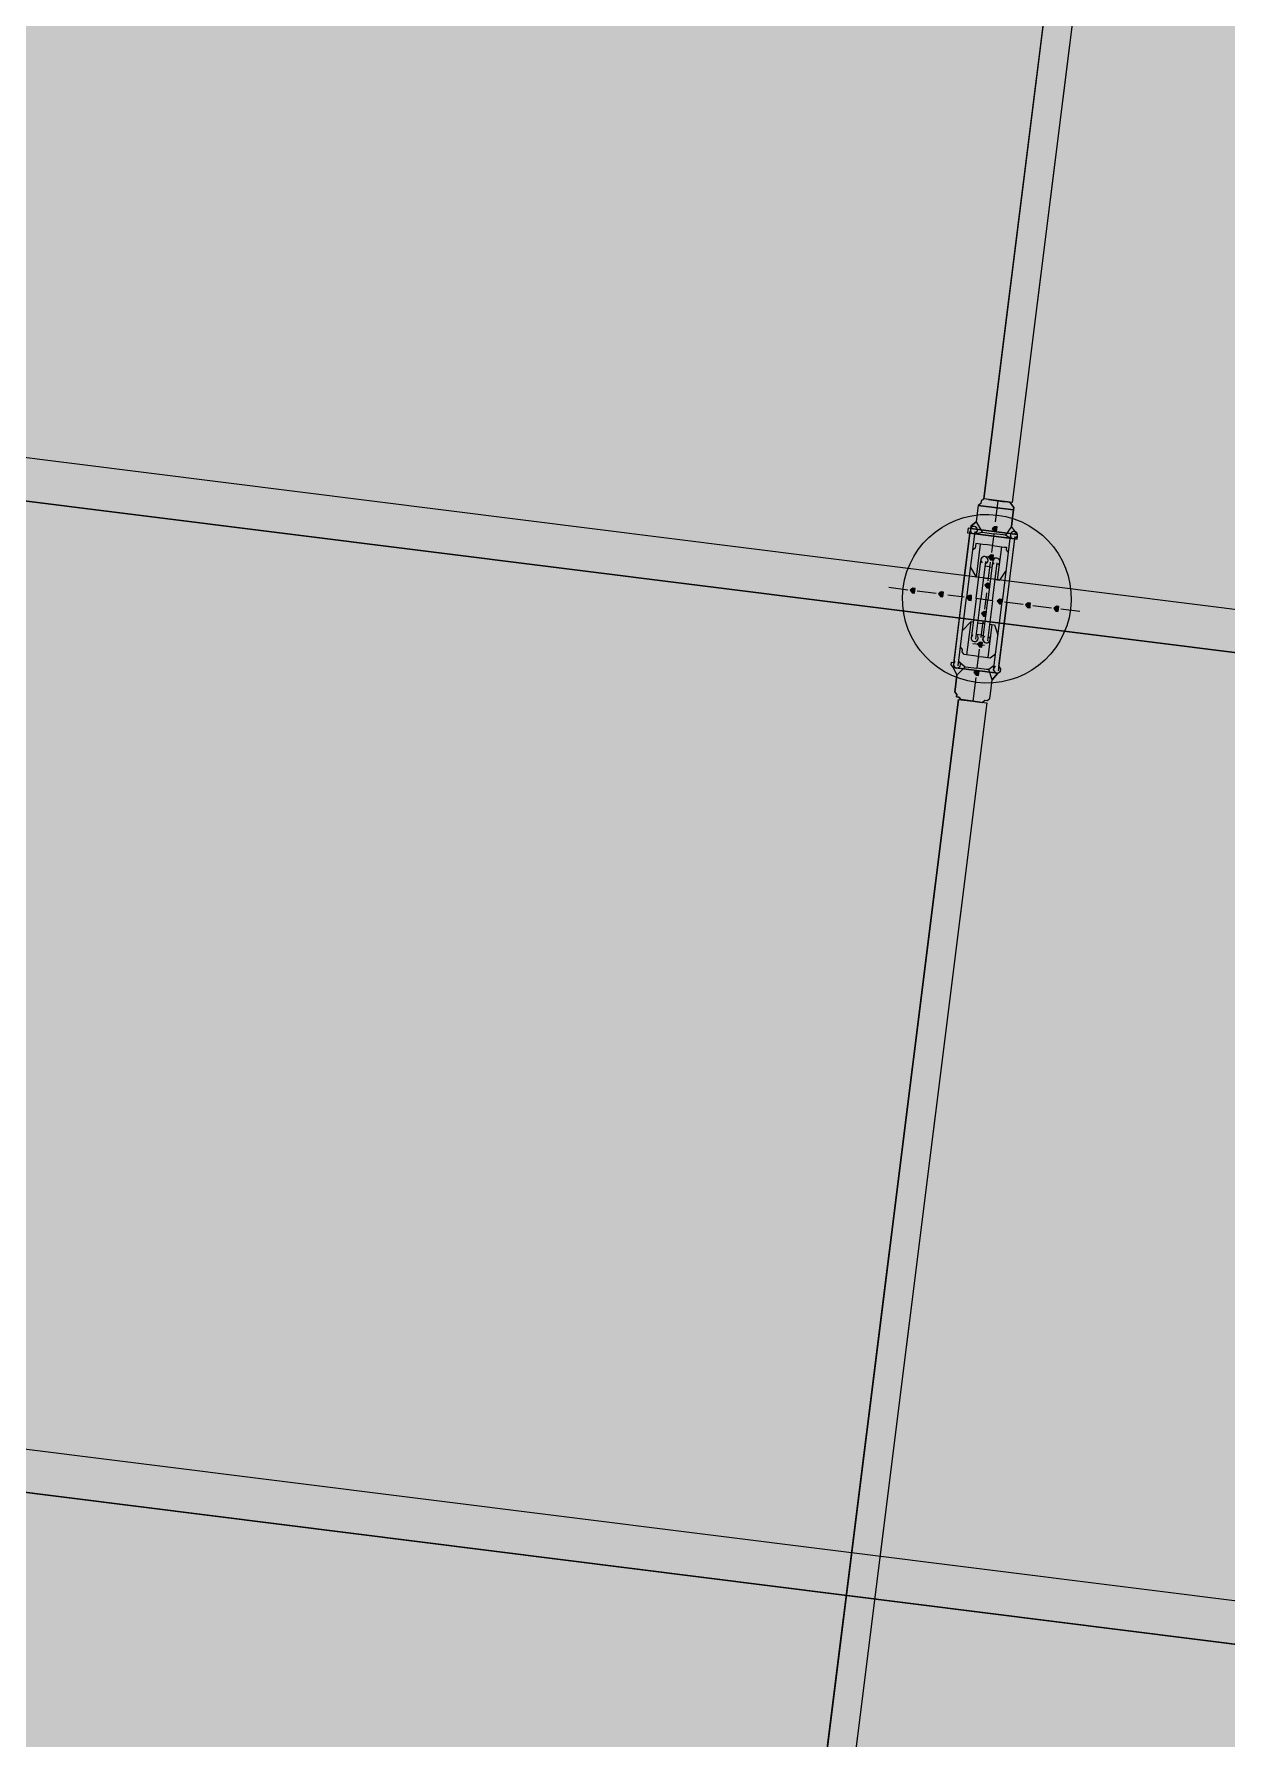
# Model space of a CAD drawing. Header units: metres. Extents: x -4 to 509425, y 7549 to 4732445.
# Drawn here: x 476010.76 to 476015.01, y 4719748.7 to 4719754.77 of the extents above; entities that cross this region are included whole.
import ezdxf

# ---------------------------------------------------------------- set-up
doc = ezdxf.new("R2010")
doc.units = ezdxf.units.M
doc.header["$LTSCALE"] = 0.01
doc.header["$MEASUREMENT"] = 0
doc.layers.get('0').update_dxf_attribs({"lineweight": 0})
doc.layers.add('_SUBESTACIÓN', color=1, linetype='Continuous')
doc.layers.add('SUBESTACION LA VID', color=253, linetype='Continuous')

# ---------------------------------------------------------------- blocks, each defined once
blk = doc.blocks.new('A$Cfff6051d')
at = {"layer": 'SUBESTACION LA VID', "transparency": 33554687}
h = blk.add_hatch(color=256, dxfattribs=at)
h.dxf.hatch_style = 2
h.paths.add_polyline_path([(476014.1931, 4719753.0082), (476014.1941, 4719753.0166), (476014.1857, 4719753.0176), (476014.1763, 4719753.0103), (476014.1836, 4719753.0008), (476014.192, 4719752.9998)])
h = blk.add_hatch(color=256, dxfattribs=at)
h.dxf.hatch_style = 2
h.paths.add_polyline_path([(476014.1804, 4719752.9074), (476014.1815, 4719752.9158), (476014.1731, 4719752.9168), (476014.1636, 4719752.9095), (476014.171, 4719752.9), (476014.1794, 4719752.899)])
h = blk.add_hatch(color=256, dxfattribs=at)
h.dxf.hatch_style = 2
h.paths.add_polyline_path([(476013.9011, 4719752.7888), (476013.9021, 4719752.7972), (476013.8937, 4719752.7983), (476013.8843, 4719752.7909), (476013.8916, 4719752.7815), (476013.9, 4719752.7804)])
h = blk.add_hatch(color=256, dxfattribs=at)
h.dxf.hatch_style = 2
h.paths.add_polyline_path([(476014.0019, 4719752.7762), (476014.0029, 4719752.7846), (476013.9945, 4719752.7856), (476013.9851, 4719752.7783), (476013.9924, 4719752.7688), (476014.0008, 4719752.7678)])
h = blk.add_hatch(color=256, dxfattribs=at)
h.dxf.hatch_style = 2
h.paths.add_polyline_path([(476014.1027, 4719752.7635), (476014.1037, 4719752.7719), (476014.0953, 4719752.773), (476014.0859, 4719752.7656), (476014.0932, 4719752.7562), (476014.1016, 4719752.7551)])
h = blk.add_hatch(color=256, dxfattribs=at)
h.dxf.hatch_style = 2
h.paths.add_polyline_path([(476014.1678, 4719752.8066), (476014.1689, 4719752.815), (476014.1605, 4719752.816), (476014.151, 4719752.8087), (476014.1583, 4719752.7992), (476014.1667, 4719752.7982)])
h = blk.add_hatch(color=256, dxfattribs=at)
h.dxf.hatch_style = 2
h.paths.add_polyline_path([(476014.1552, 4719752.7058), (476014.1562, 4719752.7142), (476014.1478, 4719752.7152), (476014.1384, 4719752.7079), (476014.1457, 4719752.6984), (476014.1541, 4719752.6974)])
h = blk.add_hatch(color=256, dxfattribs=at)
h.dxf.hatch_style = 2
h.paths.add_polyline_path([(476014.2119, 4719752.7498), (476014.2129, 4719752.7582), (476014.2045, 4719752.7593), (476014.1951, 4719752.7519), (476014.2024, 4719752.7425), (476014.2108, 4719752.7414)])
h = blk.add_hatch(color=256, dxfattribs=at)
h.dxf.hatch_style = 2
h.paths.add_polyline_path([(476014.3127, 4719752.7372), (476014.3137, 4719752.7456), (476014.3053, 4719752.7466), (476014.2959, 4719752.7393), (476014.3032, 4719752.7298), (476014.3116, 4719752.7288)])
h = blk.add_hatch(color=256, dxfattribs=at)
h.dxf.hatch_style = 2
h.paths.add_polyline_path([(476014.4135, 4719752.7246), (476014.4145, 4719752.733), (476014.4061, 4719752.734), (476014.3967, 4719752.7267), (476014.404, 4719752.7172), (476014.4124, 4719752.7162)])
h = blk.add_hatch(color=256, dxfattribs=at)
h.dxf.hatch_style = 2
h.paths.add_polyline_path([(476014.1415, 4719752.5965), (476014.1425, 4719752.6049), (476014.1341, 4719752.606), (476014.1247, 4719752.5987), (476014.132, 4719752.5892), (476014.1404, 4719752.5881)])
h = blk.add_hatch(color=256, dxfattribs=at)
h.dxf.hatch_style = 2
h.paths.add_polyline_path([(476014.1288, 4719752.4957), (476014.1299, 4719752.5041), (476014.1215, 4719752.5052), (476014.112, 4719752.4979), (476014.1194, 4719752.4884), (476014.1278, 4719752.4873)])
at = {"layer": 'SUBESTACION LA VID', "lineweight": 15}
for p, q in [((476014.7598, 4719758.0053), (476014.1469, 4719753.1163)), ((476014.8606, 4719757.9927), (476014.2477, 4719753.1037)), ((476071.4612, 4719745.6493), (475975.7142, 4719757.6531)), ((476071.4423, 4719745.4981), (475975.6953, 4719757.5019)), ((476071.0252, 4719742.1716), (475975.2782, 4719754.1753)), ((476071.0063, 4719742.0204), (475975.2593, 4719754.0241)), ((476014.1973, 4719753.11), (476014.1878, 4719753.0344)), ((476014.0691, 4719752.7677), (476014.0986, 4719753.0029)), ((476014.1154, 4719753.0008), (476014.0859, 4719752.7656)), ((476014.1143, 4719752.9924), (476014.1406, 4719752.9977)), ((476014.1206, 4719752.8381), (476014.1353, 4719752.9557)), ((476014.1406, 4719752.9977), (476014.1826, 4719752.9924)), ((476014.1826, 4719752.9924), (476014.1741, 4719752.9252)), ((476014.2162, 4719752.9882), (476014.1826, 4719752.9924)), ((476014.1962, 4719752.8286), (476014.2109, 4719752.9462)), ((476014.2414, 4719752.985), (476014.2119, 4719752.7498)), ((476014.2403, 4719752.9766), (476014.2246, 4719752.9872)), ((476014.2287, 4719752.7477), (476014.2582, 4719752.9829)), ((476014.1195, 4719752.7614), (476014.1363, 4719752.8958)), ((476014.1531, 4719752.8937), (476014.1363, 4719752.7593)), ((476014.172, 4719752.9084), (476014.1468, 4719752.9116)), ((476014.1699, 4719752.8916), (476014.1615, 4719752.8244)), ((476014.1783, 4719752.8906), (476014.1615, 4719752.7562)), ((476014.172, 4719752.9084), (476014.1888, 4719752.9063)), ((476014.1783, 4719752.754), (476014.1951, 4719752.8885)), ((476014.1458, 4719752.8349), (476014.1626, 4719752.8328)), ((476014.1678, 4719752.8748), (476014.151, 4719752.8769)), ((476014.171, 4719752.8318), (476014.1626, 4719752.8328)), ((476014.1678, 4719752.8748), (476014.1762, 4719752.8738)), ((476013.8759, 4719752.792), (476013.8087, 4719752.8004)), ((476013.9767, 4719752.7793), (476013.9095, 4719752.7877)), ((476014.0775, 4719752.7667), (476014.0187, 4719752.7741)), ((476014.0691, 4719752.7677), (476014.0385, 4719752.5241)), ((476014.0553, 4719752.522), (476014.0859, 4719752.7656)), ((476014.1562, 4719752.7824), (476014.1489, 4719752.7236)), ((476014.1195, 4719752.7614), (476014.1016, 4719752.6186)), ((476014.1184, 4719752.6165), (476014.1363, 4719752.7593)), ((476014.1783, 4719752.754), (476014.1195, 4719752.7614)), ((476014.1436, 4719752.6133), (476014.1615, 4719752.7562)), ((476014.1783, 4719752.754), (476014.1604, 4719752.6112)), ((476014.1813, 4719752.5062), (476014.2119, 4719752.7498)), ((476014.2287, 4719752.7477), (476014.1981, 4719752.5041)), ((476014.2875, 4719752.7404), (476014.2203, 4719752.7488)), ((476014.3883, 4719752.7277), (476014.3211, 4719752.7361)), ((476014.4891, 4719752.7151), (476014.4219, 4719752.7235)), ((476014.1005, 4719752.6785), (476014.0858, 4719752.5609)), ((476014.1257, 4719752.6753), (476014.1426, 4719752.6732)), ((476014.1436, 4719752.6816), (476014.1362, 4719752.6228)), ((476014.151, 4719752.6722), (476014.1426, 4719752.6732)), ((476014.1762, 4719752.669), (476014.1614, 4719752.5514)), ((476014.1331, 4719752.5976), (476014.1079, 4719752.6008)), ((476014.1373, 4719752.6312), (476014.1205, 4719752.6333)), ((476014.131, 4719752.5808), (476014.1225, 4719752.5136)), ((476014.1331, 4719752.5976), (476014.1499, 4719752.5955)), ((476014.1373, 4719752.6312), (476014.1457, 4719752.6301)), ((476014.0574, 4719752.5388), (476014.0805, 4719752.5189)), ((476014.1834, 4719752.523), (476014.1645, 4719752.5083)), ((476014.0805, 4719752.5189), (476014.1225, 4719752.5136)), ((476014.1183, 4719752.48), (476014.1078, 4719752.396)), ((476014.1561, 4719752.5094), (476014.1225, 4719752.5136)), ((476014.0574, 4719752.4023), (476013.3202, 4719746.5221)), ((476014.1582, 4719752.3897), (476013.421, 4719746.5094))]:
    blk.add_line(p, q, dxfattribs=at)
at = {"layer": 'SUBESTACION LA VID', "lineweight": 0}
blk.add_line((476014.0574, 4719752.4023), (476014.1582, 4719752.3897), dxfattribs=at)
at = {"layer": 'SUBESTACION LA VID', "lineweight": 15}
for points in [[(476014.7598, 4719758.0053), (476014.8606, 4719757.9927), (476014.2477, 4719753.1037), (476014.1469, 4719753.1163), (476014.7598, 4719758.0053)], [(476071.4423, 4719745.4981), (476071.4612, 4719745.6493), (475975.7142, 4719757.6531), (475975.6953, 4719757.5019), (476071.4423, 4719745.4981)], [(476071.0063, 4719742.0204), (476071.0252, 4719742.1716), (475975.2782, 4719754.1753), (475975.2593, 4719754.0241), (476071.0063, 4719742.0204)], [(476014.0511, 4719752.4884), (476014.0448, 4719752.438), (476014.0438, 4719752.4296), (476014.0511, 4719752.4202), (476014.05, 4719752.4118), (476014.0584, 4719752.4107), (476014.0658, 4719752.4013), (476014.0742, 4719752.4002), (476014.091, 4719752.3981), (476014.1246, 4719752.3939), (476014.133, 4719752.3928), (476014.1414, 4719752.3918), (476014.1508, 4719752.3991), (476014.1592, 4719752.3981), (476014.1687, 4719752.4054), (476014.1698, 4719752.4138), (476014.1708, 4719752.4222), (476014.1771, 4719752.4726), (476014.1971, 4719752.4957), (476014.2065, 4719752.5031), (476014.2076, 4719752.5115), (476014.2002, 4719752.5209), (476014.2571, 4719752.9745), (476014.2655, 4719752.9735), (476014.2666, 4719752.9819), (476014.2676, 4719752.9903), (476014.2592, 4719752.9913), (476014.2603, 4719752.9997), (476014.2456, 4719753.0186), (476014.2519, 4719753.069), (476014.253, 4719753.0774), (476014.254, 4719753.0859), (476014.2467, 4719753.0953), (476014.2393, 4719753.1048), (476014.2309, 4719753.1058), (476014.2225, 4719753.1069), (476014.2141, 4719753.1079), (476014.1973, 4719753.11), (476014.1805, 4719753.1121), (476014.1637, 4719753.1142), (476014.1553, 4719753.1153), (476014.1469, 4719753.1163), (476014.1375, 4719753.109), (476014.1364, 4719753.1006), (476014.127, 4719753.0932), (476014.1259, 4719753.0848), (476014.1196, 4719753.0344), (476014.1007, 4719753.0197), (476014.0996, 4719753.0113), (476014.0912, 4719753.0124), (476014.0902, 4719753.004), (476014.0891, 4719752.9956), (476014.0975, 4719752.9945), (476014.0406, 4719752.5409), (476014.0396, 4719752.5325), (476014.0312, 4719752.5336), (476014.0301, 4719752.5252), (476014.0375, 4719752.5157), (476014.0511, 4719752.4884)], [(476014.1973, 4719753.11), (476014.1805, 4719753.1121), (476014.1637, 4719753.1142), (476014.1553, 4719753.1153), (476014.1469, 4719753.1163), (476014.1375, 4719753.109), (476014.1364, 4719753.1006), (476014.127, 4719753.0932), (476014.1259, 4719753.0848), (476014.1196, 4719753.0344)], [(476014.1973, 4719753.11), (476014.2141, 4719753.1079), (476014.2225, 4719753.1069), (476014.2309, 4719753.1058), (476014.2393, 4719753.1048), (476014.2467, 4719753.0953), (476014.254, 4719753.0859), (476014.253, 4719753.0774), (476014.2519, 4719753.069), (476014.2456, 4719753.0186)], [(476014.1007, 4719753.0197), (476014.1196, 4719753.0344), (476014.1406, 4719752.9977)], [(476014.2603, 4719752.9997), (476014.2456, 4719753.0186), (476014.2246, 4719752.9872), (476014.2162, 4719752.9882)], [(476014.1773, 4719752.9504), (476014.1605, 4719752.9525), (476014.1437, 4719752.9546), (476014.1353, 4719752.9557), (476014.1269, 4719752.9567), (476014.1185, 4719752.9578), (476014.1174, 4719752.9494), (476014.1164, 4719752.941), (476014.1069, 4719752.9336)], [(476014.1773, 4719752.9504), (476014.1941, 4719752.9483), (476014.2025, 4719752.9473), (476014.2109, 4719752.9462), (476014.2193, 4719752.9451), (476014.2277, 4719752.9441), (476014.2267, 4719752.9357), (476014.234, 4719752.9262), (476014.2329, 4719752.9178)], [(476014.129, 4719752.837), (476014.1206, 4719752.8381), (476014.0996, 4719752.8748)], [(476014.1878, 4719752.8297), (476014.2046, 4719752.8275), (476014.2256, 4719752.859)], [(476014.1089, 4719752.6774), (476014.1005, 4719752.6785), (476014.0711, 4719752.648)], [(476014.1678, 4719752.67), (476014.1846, 4719752.6679), (476014.1971, 4719752.6322)], [(476014.1278, 4719752.5556), (476014.111, 4719752.5577), (476014.0942, 4719752.5598), (476014.0858, 4719752.5609), (476014.0774, 4719752.5619), (476014.0701, 4719752.5714), (476014.0711, 4719752.5798), (476014.0638, 4719752.5892)], [(476014.1278, 4719752.5556), (476014.1446, 4719752.5535), (476014.153, 4719752.5524), (476014.1614, 4719752.5514), (476014.1698, 4719752.5503), (476014.1793, 4719752.5577), (476014.1887, 4719752.565), (476014.1898, 4719752.5734)], [(476014.0375, 4719752.5157), (476014.0511, 4719752.4884), (476014.0805, 4719752.5189)], [(476014.1078, 4719752.396), (476014.091, 4719752.3981), (476014.0742, 4719752.4002), (476014.0658, 4719752.4013), (476014.0584, 4719752.4107), (476014.05, 4719752.4118), (476014.0511, 4719752.4202), (476014.0438, 4719752.4296), (476014.0448, 4719752.438), (476014.0511, 4719752.4884)], [(476014.1078, 4719752.396), (476014.1246, 4719752.3939), (476014.133, 4719752.3928), (476014.1414, 4719752.3918), (476014.1508, 4719752.3991), (476014.1592, 4719752.3981), (476014.1687, 4719752.4054), (476014.1698, 4719752.4138), (476014.1708, 4719752.4222), (476014.1771, 4719752.4726)], [(476014.1971, 4719752.4957), (476014.1771, 4719752.4726), (476014.1645, 4719752.5083), (476014.1561, 4719752.5094)], [(476014.0574, 4719752.4023), (476014.1582, 4719752.3897), (476013.421, 4719746.5094), (476013.3202, 4719746.5221), (476014.0574, 4719752.4023)]]:
    blk.add_lwpolyline(points, dxfattribs=at)
at = {"layer": 'SUBESTACION LA VID', "lineweight": 0}
for points in [[(476014.127, 4719753.0932), (476014.253, 4719753.0774), (476014.127, 4719753.0932)], [(476014.1973, 4719753.11), (476014.1637, 4719753.1142), (476014.2141, 4719753.1079)], [(476014.0996, 4719753.0113), (476014.2676, 4719752.9903), (476014.0996, 4719753.0113)], [(476014.2655, 4719752.9735), (476014.0975, 4719752.9945), (476014.2655, 4719752.9735)], [(476014.2571, 4719752.9745), (476014.0975, 4719752.9945), (476014.2571, 4719752.9745), (476014.0975, 4719752.9945)], [(476014.1971, 4719752.4957), (476014.0375, 4719752.5157), (476014.1971, 4719752.4957), (476014.0375, 4719752.5157)], [(476014.091, 4719752.3981), (476014.133, 4719752.3928), (476014.0742, 4719752.4002)]]:
    blk.add_lwpolyline(points, dxfattribs=at)
at = {"layer": 'SUBESTACION LA VID'}
for points in [[(476014.1931, 4719753.0082), (476014.1941, 4719753.0166), (476014.1857, 4719753.0176), (476014.1763, 4719753.0103), (476014.1836, 4719753.0008), (476014.192, 4719752.9998)], [(476014.1804, 4719752.9074), (476014.1815, 4719752.9158), (476014.1731, 4719752.9168), (476014.1636, 4719752.9095), (476014.171, 4719752.9), (476014.1794, 4719752.899)], [(476013.9011, 4719752.7888), (476013.9021, 4719752.7972), (476013.8937, 4719752.7983), (476013.8843, 4719752.7909), (476013.8916, 4719752.7815), (476013.9, 4719752.7804)], [(476014.0019, 4719752.7762), (476014.0029, 4719752.7846), (476013.9945, 4719752.7856), (476013.9851, 4719752.7783), (476013.9924, 4719752.7688), (476014.0008, 4719752.7678)], [(476014.1027, 4719752.7635), (476014.1037, 4719752.7719), (476014.0953, 4719752.773), (476014.0859, 4719752.7656), (476014.0932, 4719752.7562), (476014.1016, 4719752.7551)], [(476014.1678, 4719752.8066), (476014.1689, 4719752.815), (476014.1605, 4719752.816), (476014.151, 4719752.8087), (476014.1583, 4719752.7992), (476014.1667, 4719752.7982)], [(476014.1552, 4719752.7058), (476014.1562, 4719752.7142), (476014.1478, 4719752.7152), (476014.1384, 4719752.7079), (476014.1457, 4719752.6984), (476014.1541, 4719752.6974)], [(476014.2119, 4719752.7498), (476014.2129, 4719752.7582), (476014.2045, 4719752.7593), (476014.1951, 4719752.7519), (476014.2024, 4719752.7425), (476014.2108, 4719752.7414)], [(476014.3127, 4719752.7372), (476014.3137, 4719752.7456), (476014.3053, 4719752.7466), (476014.2959, 4719752.7393), (476014.3032, 4719752.7298), (476014.3116, 4719752.7288)], [(476014.4135, 4719752.7246), (476014.4145, 4719752.733), (476014.4061, 4719752.734), (476014.3967, 4719752.7267), (476014.404, 4719752.7172), (476014.4124, 4719752.7162)], [(476014.1415, 4719752.5965), (476014.1425, 4719752.6049), (476014.1341, 4719752.606), (476014.1247, 4719752.5987), (476014.132, 4719752.5892), (476014.1404, 4719752.5881)], [(476014.1288, 4719752.4957), (476014.1299, 4719752.5041), (476014.1215, 4719752.5052), (476014.112, 4719752.4979), (476014.1194, 4719752.4884), (476014.1278, 4719752.4873)]]:
    blk.add_lwpolyline(points, close=True, dxfattribs=at)
at = {"layer": 'SUBESTACION LA VID', "lineweight": 0}
for points in [[(476014.1931, 4719753.0082), (476014.1941, 4719753.0166), (476014.1857, 4719753.0176), (476014.1763, 4719753.0103), (476014.1836, 4719753.0008), (476014.192, 4719752.9998)], [(476014.1804, 4719752.9074), (476014.1815, 4719752.9158), (476014.1731, 4719752.9168), (476014.1636, 4719752.9095), (476014.171, 4719752.9), (476014.1794, 4719752.899)], [(476013.9011, 4719752.7888), (476013.9021, 4719752.7972), (476013.8937, 4719752.7983), (476013.8843, 4719752.7909), (476013.8916, 4719752.7815), (476013.9, 4719752.7804)], [(476014.0019, 4719752.7762), (476014.0029, 4719752.7846), (476013.9945, 4719752.7856), (476013.9851, 4719752.7783), (476013.9924, 4719752.7688), (476014.0008, 4719752.7678)], [(476014.1027, 4719752.7635), (476014.1037, 4719752.7719), (476014.0953, 4719752.773), (476014.0859, 4719752.7656), (476014.0932, 4719752.7562), (476014.1016, 4719752.7551)], [(476014.1678, 4719752.8066), (476014.1689, 4719752.815), (476014.1605, 4719752.816), (476014.151, 4719752.8087), (476014.1583, 4719752.7992), (476014.1667, 4719752.7982)], [(476014.1552, 4719752.7058), (476014.1562, 4719752.7142), (476014.1478, 4719752.7152), (476014.1384, 4719752.7079), (476014.1457, 4719752.6984), (476014.1541, 4719752.6974)], [(476014.2119, 4719752.7498), (476014.2129, 4719752.7582), (476014.2045, 4719752.7593), (476014.1951, 4719752.7519), (476014.2024, 4719752.7425), (476014.2108, 4719752.7414)], [(476014.3127, 4719752.7372), (476014.3137, 4719752.7456), (476014.3053, 4719752.7466), (476014.2959, 4719752.7393), (476014.3032, 4719752.7298), (476014.3116, 4719752.7288)], [(476014.4135, 4719752.7246), (476014.4145, 4719752.733), (476014.4061, 4719752.734), (476014.3967, 4719752.7267), (476014.404, 4719752.7172), (476014.4124, 4719752.7162)], [(476014.1415, 4719752.5965), (476014.1425, 4719752.6049), (476014.1341, 4719752.606), (476014.1247, 4719752.5987), (476014.132, 4719752.5892), (476014.1404, 4719752.5881)], [(476014.1288, 4719752.4957), (476014.1299, 4719752.5041), (476014.1215, 4719752.5052), (476014.112, 4719752.4979), (476014.1194, 4719752.4884), (476014.1278, 4719752.4873)]]:
    blk.add_lwpolyline(points, close=True, dxfattribs=at)
at = {"layer": 'SUBESTACION LA VID', "lineweight": 15}
for points, knots in [([(476013.8596, 4719752.7983), (476013.8389, 4719752.6336), (476013.9557, 4719752.4833), (476014.1204, 4719752.4627), (476014.2851, 4719752.442), (476014.4354, 4719752.5588), (476014.456, 4719752.7235), (476014.4767, 4719752.8882), (476014.3599, 4719753.0384), (476014.1952, 4719753.0591), (476014.0305, 4719753.0797), (476013.8802, 4719752.963), (476013.8596, 4719752.7983)], [0, 0, 0, 0, 1, 1, 1, 2, 2, 2, 3, 3, 3, 4, 4, 4, 4]), ([(476014.1133, 4719753.0182), (476014.1079, 4719753.0188), (476014.1026, 4719753.016), (476014.1003, 4719753.0111), (476014.0979, 4719753.0062), (476014.0989, 4719753.0003), (476014.1028, 4719752.9965)], [0, 0, 0, 0, 1, 1, 1, 2, 2, 2, 2]), ([(476014.1243, 4719753.004), (476014.1252, 4719753.0109), (476014.1202, 4719753.0173), (476014.1133, 4719753.0182), (476014.1063, 4719753.019), (476014.1, 4719753.0141), (476014.0991, 4719753.0071)], [0, 0, 0, 0, 1, 1, 1, 2, 2, 2, 2]), ([(476014.1181, 4719752.9946), (476014.1228, 4719752.9973), (476014.1252, 4719753.0028), (476014.1241, 4719753.0081), (476014.123, 4719753.0134), (476014.1187, 4719753.0175), (476014.1133, 4719753.0182)], [0, 0, 0, 0, 1, 1, 1, 2, 2, 2, 2]), ([(476014.2561, 4719753.0003), (476014.2507, 4719753.0009), (476014.2454, 4719752.9981), (476014.2431, 4719752.9932), (476014.2407, 4719752.9883), (476014.2417, 4719752.9824), (476014.2456, 4719752.9786)], [0, 0, 0, 0, 1, 1, 1, 2, 2, 2, 2]), ([(476014.2671, 4719752.9861), (476014.268, 4719752.993), (476014.263, 4719752.9994), (476014.2561, 4719753.0003), (476014.2491, 4719753.0011), (476014.2428, 4719752.9962), (476014.2419, 4719752.9892)], [0, 0, 0, 0, 1, 1, 1, 2, 2, 2, 2]), ([(476014.2609, 4719752.9767), (476014.2656, 4719752.9794), (476014.268, 4719752.9849), (476014.2669, 4719752.9902), (476014.2659, 4719752.9955), (476014.2615, 4719752.9996), (476014.2561, 4719753.0003)], [0, 0, 0, 0, 1, 1, 1, 2, 2, 2, 2]), ([(476014.151, 4719752.911), (476014.1456, 4719752.9117), (476014.1404, 4719752.9089), (476014.138, 4719752.904), (476014.1356, 4719752.8991), (476014.1367, 4719752.8932), (476014.1406, 4719752.8894)], [0, 0, 0, 0, 1, 1, 1, 2, 2, 2, 2]), ([(476014.151, 4719752.911), (476014.1456, 4719752.9117), (476014.1404, 4719752.9089), (476014.138, 4719752.904), (476014.1356, 4719752.8991), (476014.1367, 4719752.8932), (476014.1406, 4719752.8894)], [0, 0, 0, 0, 1, 1, 1, 2, 2, 2, 2]), ([(476014.1621, 4719752.8969), (476014.1629, 4719752.9038), (476014.158, 4719752.9102), (476014.151, 4719752.911), (476014.1441, 4719752.9119), (476014.1377, 4719752.907), (476014.1369, 4719752.9)], [0, 0, 0, 0, 1, 1, 1, 2, 2, 2, 2]), ([(476014.1558, 4719752.8875), (476014.1606, 4719752.8902), (476014.163, 4719752.8956), (476014.1619, 4719752.901), (476014.1608, 4719752.9063), (476014.1564, 4719752.9104), (476014.151, 4719752.911)], [0, 0, 0, 0, 1, 1, 1, 2, 2, 2, 2]), ([(476014.193, 4719752.9058), (476014.1876, 4719752.9065), (476014.1824, 4719752.9036), (476014.18, 4719752.8987), (476014.1776, 4719752.8938), (476014.1787, 4719752.8879), (476014.1826, 4719752.8841)], [0, 0, 0, 0, 1, 1, 1, 2, 2, 2, 2]), ([(476014.2041, 4719752.8916), (476014.2049, 4719752.8986), (476014.2, 4719752.9049), (476014.193, 4719752.9058), (476014.1861, 4719752.9067), (476014.1797, 4719752.9017), (476014.1789, 4719752.8948)], [0, 0, 0, 0, 1, 1, 1, 2, 2, 2, 2]), ([(476014.1978, 4719752.8822), (476014.2026, 4719752.8849), (476014.205, 4719752.8904), (476014.2039, 4719752.8957), (476014.2028, 4719752.901), (476014.1984, 4719752.9051), (476014.193, 4719752.9058)], [0, 0, 0, 0, 1, 1, 1, 2, 2, 2, 2]), ([(476014.1978, 4719752.8822), (476014.2026, 4719752.8849), (476014.205, 4719752.8904), (476014.2039, 4719752.8957), (476014.2028, 4719752.901), (476014.1984, 4719752.9051), (476014.193, 4719752.9058)], [0, 0, 0, 0, 1, 1, 1, 2, 2, 2, 2]), ([(476014.1083, 4719752.6322), (476014.1036, 4719752.6295), (476014.1012, 4719752.624), (476014.1023, 4719752.6187), (476014.1033, 4719752.6134), (476014.1077, 4719752.6093), (476014.1131, 4719752.6086)], [0, 0, 0, 0, 1, 1, 1, 2, 2, 2, 2]), ([(476014.1083, 4719752.6322), (476014.1036, 4719752.6295), (476014.1012, 4719752.624), (476014.1023, 4719752.6187), (476014.1033, 4719752.6134), (476014.1077, 4719752.6093), (476014.1131, 4719752.6086)], [0, 0, 0, 0, 1, 1, 1, 2, 2, 2, 2]), ([(476014.1021, 4719752.6228), (476014.1012, 4719752.6159), (476014.1062, 4719752.6095), (476014.1131, 4719752.6086), (476014.1201, 4719752.6078), (476014.1264, 4719752.6127), (476014.1273, 4719752.6197)], [0, 0, 0, 0, 1, 1, 1, 2, 2, 2, 2]), ([(476014.1131, 4719752.6086), (476014.1185, 4719752.608), (476014.1238, 4719752.6108), (476014.1261, 4719752.6157), (476014.1285, 4719752.6206), (476014.1275, 4719752.6265), (476014.1236, 4719752.6303)], [0, 0, 0, 0, 1, 1, 1, 2, 2, 2, 2]), ([(476014.1503, 4719752.6269), (476014.1456, 4719752.6242), (476014.1432, 4719752.6188), (476014.1443, 4719752.6134), (476014.1453, 4719752.6081), (476014.1497, 4719752.604), (476014.1551, 4719752.6034)], [0, 0, 0, 0, 1, 1, 1, 2, 2, 2, 2]), ([(476014.1441, 4719752.6175), (476014.1432, 4719752.6106), (476014.1482, 4719752.6042), (476014.1551, 4719752.6034), (476014.1621, 4719752.6025), (476014.1684, 4719752.6074), (476014.1693, 4719752.6144)], [0, 0, 0, 0, 1, 1, 1, 2, 2, 2, 2]), ([(476014.1551, 4719752.6034), (476014.1605, 4719752.6027), (476014.1658, 4719752.6055), (476014.1681, 4719752.6104), (476014.1705, 4719752.6153), (476014.1695, 4719752.6212), (476014.1656, 4719752.625)], [0, 0, 0, 0, 1, 1, 1, 2, 2, 2, 2]), ([(476014.1551, 4719752.6034), (476014.1605, 4719752.6027), (476014.1658, 4719752.6055), (476014.1681, 4719752.6104), (476014.1705, 4719752.6153), (476014.1695, 4719752.6212), (476014.1656, 4719752.625)], [0, 0, 0, 0, 1, 1, 1, 2, 2, 2, 2]), ([(476014.0453, 4719752.5377), (476014.0406, 4719752.535), (476014.0381, 4719752.5295), (476014.0392, 4719752.5242), (476014.0403, 4719752.5189), (476014.0447, 4719752.5148), (476014.0501, 4719752.5141)], [0, 0, 0, 0, 1, 1, 1, 2, 2, 2, 2]), ([(476014.0391, 4719752.5283), (476014.0382, 4719752.5214), (476014.0431, 4719752.515), (476014.0501, 4719752.5141), (476014.057, 4719752.5133), (476014.0634, 4719752.5182), (476014.0643, 4719752.5252)], [0, 0, 0, 0, 1, 1, 1, 2, 2, 2, 2]), ([(476014.0501, 4719752.5141), (476014.0555, 4719752.5135), (476014.0607, 4719752.5163), (476014.0631, 4719752.5212), (476014.0655, 4719752.5261), (476014.0644, 4719752.532), (476014.0606, 4719752.5358)], [0, 0, 0, 0, 1, 1, 1, 2, 2, 2, 2]), ([(476014.1881, 4719752.5198), (476014.1834, 4719752.5171), (476014.1809, 4719752.5116), (476014.182, 4719752.5063), (476014.1831, 4719752.501), (476014.1875, 4719752.4969), (476014.1929, 4719752.4962)], [0, 0, 0, 0, 1, 1, 1, 2, 2, 2, 2]), ([(476014.1819, 4719752.5104), (476014.181, 4719752.5035), (476014.1859, 4719752.4971), (476014.1929, 4719752.4962), (476014.1998, 4719752.4954), (476014.2062, 4719752.5003), (476014.2071, 4719752.5073)], [0, 0, 0, 0, 1, 1, 1, 2, 2, 2, 2]), ([(476014.1929, 4719752.4962), (476014.1983, 4719752.4956), (476014.2035, 4719752.4984), (476014.2059, 4719752.5033), (476014.2083, 4719752.5082), (476014.2073, 4719752.5141), (476014.2034, 4719752.5179)], [0, 0, 0, 0, 1, 1, 1, 2, 2, 2, 2])]:
    blk.add_open_spline(points, degree=3, knots=knots, dxfattribs=at)

msp = doc.modelspace()

# ---------------------------------------------------------------- hatches: boundary and pattern name
at = {"layer": '_SUBESTACIÓN', "transparency": 33554559}
h = msp.add_hatch(color=1, dxfattribs=at)
h.dxf.hatch_style = 1
h.paths.add_polyline_path([(475968.6399, 4719805.825), (476089.9386, 4719790.615), (476078.1686, 4719696.74), (475956.8686, 4719711.9502)])

# ---------------------------------------------------------------- block references
at = {"linetype": 'Continuous'}
msp.add_blockref('A$Cfff6051d', (0, 0), dxfattribs=at)

doc.saveas('drawing.dxf')
